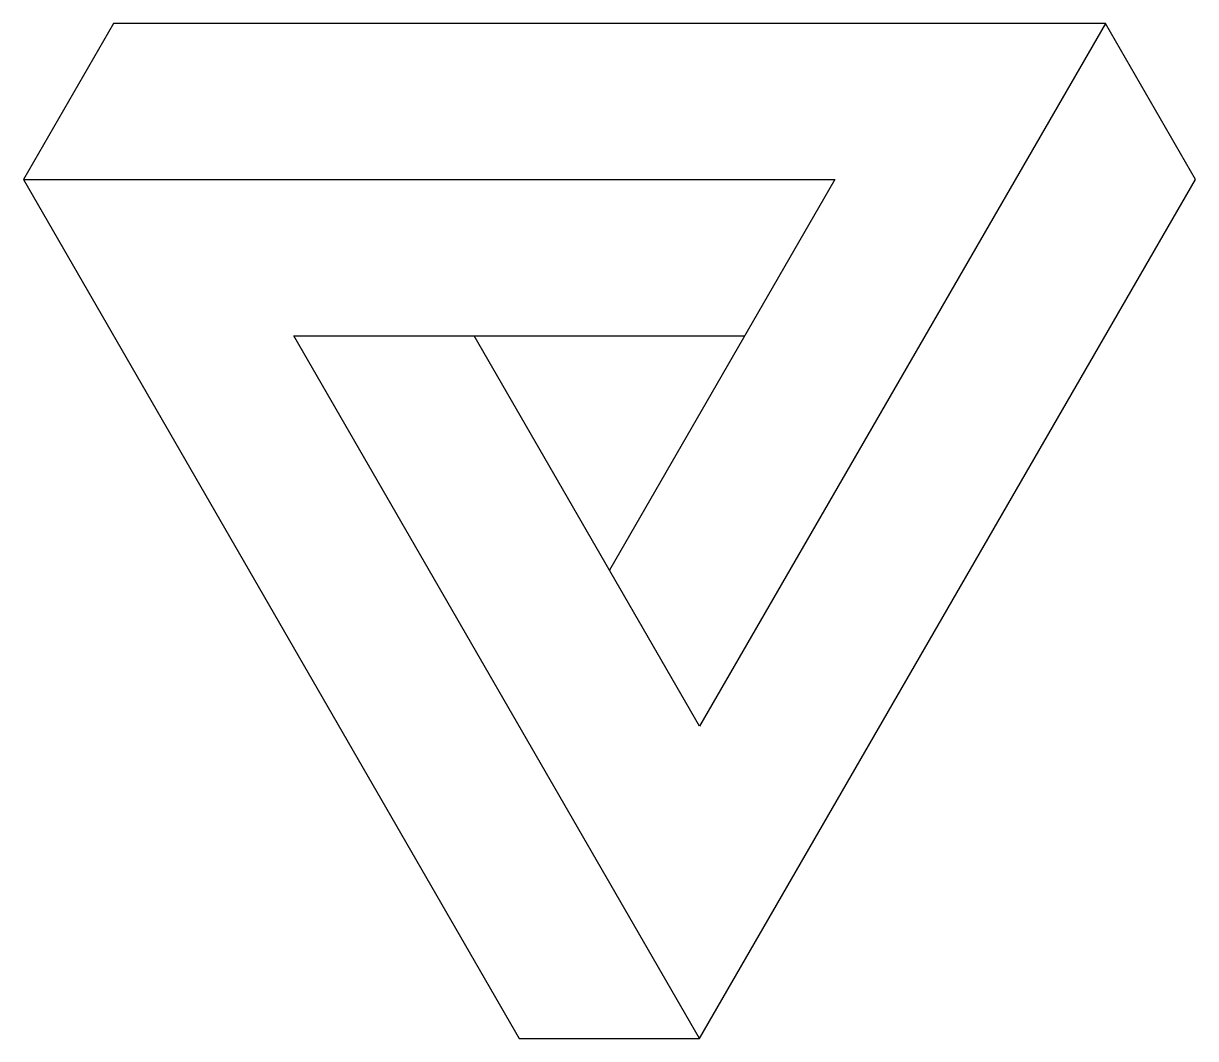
# Model space of a CAD drawing. Header units: millimetres. Extents: x 2922.1 to 2968.3, y 1494.6 to 1534.6.
import ezdxf

# ---------------------------------------------------------------- set-up
doc = ezdxf.new("R2010")
doc.units = ezdxf.units.MM

msp = doc.modelspace()

# ---------------------------------------------------------------- linework, layer by layer
for p, q in [((2964.766, 1534.614), (2948.778, 1506.922)), ((2922.131, 1528.46), (2954.108, 1528.46)), ((2954.108, 1528.46), (2945.225, 1513.076)), ((2948.778, 1494.614), (2932.79, 1522.306)), ((2932.79, 1522.306), (2950.555, 1522.306)), ((2948.778, 1506.922), (2939.896, 1522.306))]:
    msp.add_line(p, q)
for points in [[(2925.684, 1534.614), (2922.131, 1528.46)], [(2964.766, 1534.614), (2925.684, 1534.614)], [(2968.319, 1528.46), (2964.766, 1534.614)], [(2922.131, 1528.46), (2941.672, 1494.614)], [(2948.778, 1494.614), (2968.319, 1528.46)], [(2941.672, 1494.614), (2948.778, 1494.614)]]:
    msp.add_lwpolyline(points)

doc.saveas('drawing.dxf')
